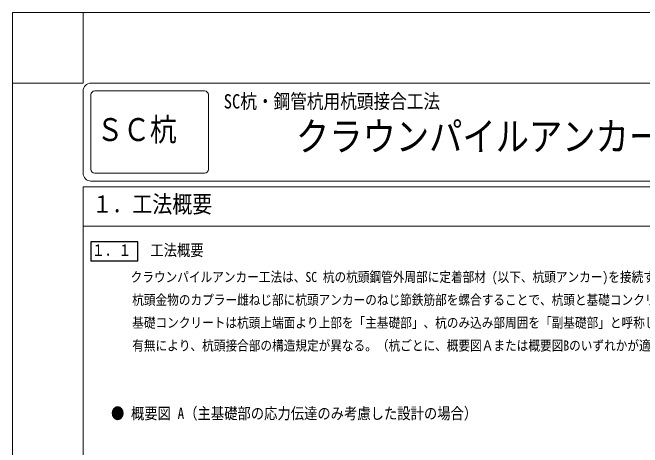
# Model space of a CAD drawing. Units: millimetres, scale not verified. Extents: x -59960 to 29700, y -21000 to 21000.
# Drawn here: x -29700 to -13618, y 9899 to 21000 of the extents above; entities that cross this region are included whole.
import ezdxf
from ezdxf.enums import TextEntityAlignment as Align

# ---------------------------------------------------------------- set-up
doc = ezdxf.new("R2010")
doc.units = ezdxf.units.MM
doc.header["$LTSCALE"] = 70
for name, color, linetype in [('0-1_01_TITLE', 7, 'Continuous'), ('0-4_02_TEXT', 7, 'Continuous'), ('0-A_09_KAKOMI', 7, 'Continuous')]:
    doc.layers.add(name, color=color, linetype=linetype)
for name, color, linetype, lineweight in [('0-3_DEFPOINTS', 7, 'Continuous', 18), ('0-6_03_ZU', 2, 'Continuous', 18), ('0-8_00_WAKU', 9, 'Continuous', 18)]:
    doc.layers.add(name, color=color, linetype=linetype, lineweight=lineweight)
doc.styles.add('ＭＳ ゴシック', font='')
doc.styles.get('ＭＳ ゴシック').set_extended_font_data('MS Gothic')

# ---------------------------------------------------------------- blocks, each defined once
blk = doc.blocks.new('U25')
at = {"layer": '0-4_02_TEXT', "style": 'ＭＳ ゴシック', "width": 0.85}
for s, p in [('クラウンパイルアンカー工法は、SC 杭の杭頭鋼管外周部に定着部材 (以下、杭頭アンカー)を接続する金物（以下、杭頭金物）を部分溶込み溶接した後、', (3014.85, 35044.85)), ('杭頭金物のカプラー雌ねじ部に杭頭アンカーのねじ節鉄筋部を螺合することで、杭頭と基礎コンクリートを接合する工法である。', (3054.52, 34461.52)), ('基礎コンクリートは杭頭上端面より上部を「主基礎部」、杭のみ込み部周囲を「副基礎部」と呼称し、杭頭側面と副基礎部の応力伝達を考慮した設計の適用', (3054.52, 33878.18)), ('有無により、杭頭接合部の構造規定が異なる。（杭ごとに、概要図Ａまたは概要図Bのいずれかが適用される。）', (3054.52, 33294.85))]:
    blk.add_text(s, height=256.6, dxfattribs=at).set_placement(p, align=Align.BOTTOM_LEFT)

msp = doc.modelspace()

# ---------------------------------------------------------------- linework, layer by layer
at = {"layer": '0-3_DEFPOINTS'}
for p, q in [((-29700, 21000), (29700, 21000)), ((-29700, 21000), (-29700, -21000)), ((-27900, 21000), (-27900, 19200)), ((-29700, 19200), (-27900, 19200))]:
    msp.add_line(p, q, dxfattribs=at)
at = {"layer": '0-8_00_WAKU'}
for p, q in [((-27700, 19200), (27700, 19200)), ((-27900, 16900), (-27900, 19000)), ((-27600, 19000), (-24800, 19000)), ((-27700, 17000), (-27700, 18900)), ((-24700, 17000), (-24700, 18900)), ((-27600, 16900), (-24800, 16900)), ((-27700, 16700), (27700, 16700)), ((-27900, -16700), (-27900, 16550)), ((-27900, 16550), (27900, 16550)), ((-27900, 15550), (27900, 15550))]:
    msp.add_line(p, q, dxfattribs=at)
for centre, radius, start, end in [((-27700, 19000), 200, 90, 180), ((-27600, 18900), 100, 90, 180), ((-24800, 18900), 100, 0, 90), ((-27700, 16900), 200, 180, 270), ((-27600, 17000), 100, 180, 270), ((-24800, 17000), 100, 270, 0)]:
    msp.add_arc(centre, radius, start, end, dxfattribs=at)
at = {"layer": '0-A_09_KAKOMI'}
for q in [(-26500, 15150), (-27700, 14650)]:
    msp.add_line((-26500, 14650), q, dxfattribs=at)
msp.add_lwpolyline([(-26500, 15150), (-27700, 15150), (-27700, 14650)], dxfattribs=at)

# ---------------------------------------------------------------- block references
at = {"layer": '0-6_03_ZU'}
msp.add_blockref('U25', (-29700, -21000), dxfattribs=at)

# ---------------------------------------------------------------- texts
at = {"layer": '0-1_01_TITLE', "style": 'ＭＳ ゴシック', "width": 0.85}
for s, height, p in [('SC杭・鋼管杭用杭頭接合工法', 366.6, (-24309.75, 18441.28)), ('ＳＣ杭', 586.5, (-27554.1, 17544.07)), ('クラウンパイルアンカー工法\u3000標準図', 733.1, (-22463.64, 17252.1)), ('１．工法概要', 439.9, (-27662.59, 15758.12))]:
    msp.add_text(s, height=height, dxfattribs=at).set_placement(p, align=Align.BOTTOM_LEFT)
at = {"layer": '0-4_02_TEXT', "style": 'ＭＳ ゴシック', "width": 0.85}
for s, p in [('工法概要', (-26182.71, 14698.67)), ('１．１', (-27682.71, 14698.67)), ('● 概要図 A（主基礎部の応力伝達のみ考慮した設計の場合）', (-27186.65, 10532.65))]:
    msp.add_text(s, height=293.3, dxfattribs=at).set_placement(p, align=Align.BOTTOM_LEFT)

doc.saveas('drawing.dxf')
